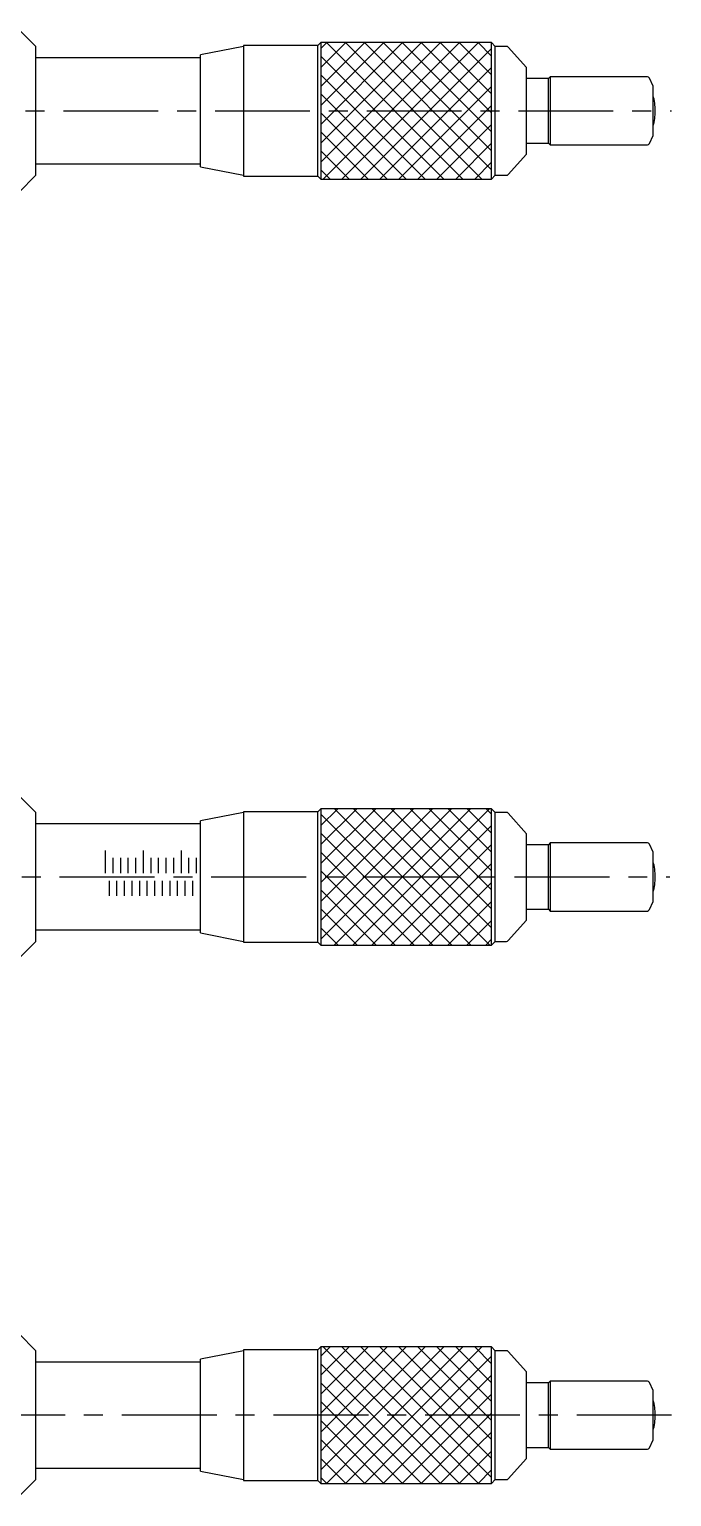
# Model space of a CAD drawing. Extents: x 19 to 443, y 13 to 219.
# Drawn here: x 150.8 to 235.5, y 23.2 to 216.8 of the extents above; entities that cross this region are included whole.
import ezdxf

# ---------------------------------------------------------------- set-up
doc = ezdxf.new("R2010")
doc.units = 0
doc.header["$LTSCALE"] = 10
doc.linetypes.add('CENTER', pattern=[2, 1.25, -0.25, 0.25, -0.25])
doc.layers.get('0').update_dxf_attribs({"linetype": 'CONTINUOUS'})
doc.layers.add('CENTER', color=1, linetype='CENTER')

msp = doc.modelspace()

# ---------------------------------------------------------------- linework, layer by layer
at = {"color": 7, "linetype": 'CONTINUOUS'}
for p, q in [((151.644929, 214.525), (149.394929, 216.775)), ((189.244929, 215.025), (188.844929, 214.625)), ((189.244929, 215.025), (189.244929, 197.025)), ((211.744929, 215.025), (189.244929, 215.025)), ((211.744929, 197.025), (211.744929, 215.025)), ((212.244929, 214.525), (211.744929, 215.025)), ((151.644929, 197.525), (151.644929, 214.525)), ((173.344929, 213.025), (151.644929, 213.025)), ((179.044929, 214.525), (173.344929, 213.417032)), ((173.344929, 198.632968), (173.344929, 213.417032)), ((179.044929, 214.625), (179.044929, 197.425)), ((188.844929, 214.625), (179.044929, 214.625)), ((188.844929, 197.425), (188.844929, 214.625)), ((212.244929, 197.525), (212.244929, 214.525)), ((213.710608, 214.525), (212.244929, 214.525)), ((216.344929, 211.725), (213.93439, 214.424805)), ((216.344929, 200.325), (216.344929, 211.725)), ((219.244929, 210.275), (216.344929, 210.275)), ((219.494929, 210.525), (219.244929, 210.275)), ((219.244929, 201.775), (219.244929, 210.275)), ((219.494929, 210.525), (219.494929, 201.525)), ((232.304725, 210.525), (219.494929, 210.525)), ((233.044929, 209.275), (232.579843, 210.344625)), ((233.044929, 202.775), (233.044929, 209.275)), ((216.344929, 201.775), (219.244929, 201.775)), ((219.244929, 201.775), (219.494929, 201.525)), ((219.494929, 201.525), (232.304725, 201.525)), ((232.579843, 201.705375), (233.044929, 202.775)), ((213.93439, 197.625195), (216.344929, 200.325)), ((149.394929, 195.275), (151.644929, 197.525)), ((151.644929, 199.025), (173.344929, 199.025)), ((173.344929, 198.632968), (179.044929, 197.525)), ((179.044929, 197.425), (188.844929, 197.425)), ((188.844929, 197.425), (189.244929, 197.025)), ((211.744929, 197.025), (212.244929, 197.525)), ((212.244929, 197.525), (213.710608, 197.525)), ((189.244929, 197.025), (211.744929, 197.025)), ((151.644929, 113.475), (149.394929, 115.725)), ((151.644929, 96.475), (151.644929, 113.475)), ((179.044929, 113.475), (173.344929, 112.367032)), ((173.344929, 97.582968), (173.344929, 112.367032)), ((179.044929, 113.575), (179.044929, 96.375)), ((188.844929, 113.575), (179.044929, 113.575)), ((189.244929, 113.975), (188.844929, 113.575)), ((188.844929, 96.375), (188.844929, 113.575)), ((189.244929, 113.975), (189.244929, 95.975)), ((211.744929, 113.975), (189.244929, 113.975)), ((211.744929, 95.975), (211.744929, 113.975)), ((212.244929, 113.475), (211.744929, 113.975)), ((212.244929, 96.475), (212.244929, 113.475)), ((213.710608, 113.475), (212.244929, 113.475)), ((216.344929, 110.675), (213.93439, 113.374805)), ((173.344929, 111.975), (151.644929, 111.975)), ((216.344929, 99.275), (216.344929, 110.675)), ((219.244929, 109.225), (216.344929, 109.225)), ((219.494929, 109.475), (219.244929, 109.225)), ((219.244929, 100.725), (219.244929, 109.225)), ((219.494929, 109.475), (219.494929, 100.475)), ((232.304725, 109.475), (219.494929, 109.475)), ((233.044929, 108.225), (232.579843, 109.294625)), ((233.044929, 101.725), (233.044929, 108.225)), ((216.344929, 100.725), (219.244929, 100.725)), ((219.244929, 100.725), (219.494929, 100.475)), ((232.579843, 100.655375), (233.044929, 101.725)), ((213.93439, 96.575195), (216.344929, 99.275)), ((219.494929, 100.475), (232.304725, 100.475)), ((151.644929, 97.975), (173.344929, 97.975)), ((173.344929, 97.582968), (179.044929, 96.475)), ((149.394929, 94.225), (151.644929, 96.475)), ((179.044929, 96.375), (188.844929, 96.375)), ((188.844929, 96.375), (189.244929, 95.975)), ((189.244929, 95.975), (211.744929, 95.975)), ((211.744929, 95.975), (212.244929, 96.475)), ((212.244929, 96.475), (213.710608, 96.475)), ((151.644929, 42.475), (149.394929, 44.725)), ((189.244929, 42.975), (188.844929, 42.575)), ((189.244929, 42.975), (189.244929, 24.975)), ((211.744929, 42.975), (189.244929, 42.975)), ((211.744929, 24.975), (211.744929, 42.975)), ((212.244929, 42.475), (211.744929, 42.975)), ((151.644929, 25.475), (151.644929, 42.475)), ((173.344929, 40.975), (151.644929, 40.975)), ((179.044929, 42.475), (173.344929, 41.367032)), ((173.344929, 26.582968), (173.344929, 41.367032)), ((179.044929, 42.575), (179.044929, 25.375)), ((188.844929, 42.575), (179.044929, 42.575)), ((188.844929, 25.375), (188.844929, 42.575)), ((212.244929, 33.975), (212.244929, 42.475)), ((213.710608, 42.475), (212.244929, 42.475)), ((216.344929, 39.675), (213.93439, 42.374805)), ((216.344929, 28.275), (216.344929, 39.675)), ((219.244929, 38.225), (216.344929, 38.225)), ((219.494929, 38.475), (219.244929, 38.225)), ((219.244929, 29.725), (219.244929, 38.225)), ((219.494929, 38.475), (219.494929, 29.475)), ((232.304725, 38.475), (219.494929, 38.475)), ((233.044929, 37.225), (232.579843, 38.294625)), ((233.044929, 30.725), (233.044929, 37.225)), ((212.244929, 25.475), (212.244929, 33.975)), ((216.344929, 29.725), (219.244929, 29.725)), ((219.244929, 29.725), (219.494929, 29.475)), ((219.494929, 29.475), (232.304725, 29.475)), ((232.579843, 29.655375), (233.044929, 30.725)), ((213.93439, 25.575195), (216.344929, 28.275)), ((149.394929, 23.225), (151.644929, 25.475)), ((151.644929, 26.975), (173.344929, 26.975)), ((173.344929, 26.582968), (179.044929, 25.475)), ((179.044929, 25.375), (188.844929, 25.375)), ((188.844929, 25.375), (189.244929, 24.975)), ((211.744929, 24.975), (212.244929, 25.475)), ((212.244929, 25.475), (213.710608, 25.475)), ((189.244929, 24.975), (211.744929, 24.975))]:
    msp.add_line(p, q, dxfattribs=at)
at = {"color": 3, "linetype": 'CONTINUOUS'}
for p, q in [((189.244929, 214.244929), (190.025, 215.025)), ((189.244929, 211.744929), (192.525, 215.025)), ((189.244929, 209.244929), (195.025, 215.025)), ((189.244929, 206.744929), (197.525, 215.025)), ((189.244929, 204.244929), (200.025, 215.025)), ((189.244929, 201.744929), (202.525, 215.025)), ((189.244929, 199.244929), (205.025, 215.025)), ((189.525, 197.025), (207.525, 215.025)), ((189.975, 215.025), (207.975, 197.025)), ((192.025, 197.025), (210.025, 215.025)), ((192.475, 215.025), (210.475, 197.025)), ((194.975, 215.025), (211.744929, 198.255071)), ((197.475, 215.025), (211.744929, 200.755071)), ((199.975, 215.025), (211.744929, 203.255071)), ((202.475, 215.025), (211.744929, 205.755071)), ((204.975, 215.025), (211.744929, 208.255071)), ((207.475, 215.025), (211.744929, 210.755071)), ((209.975, 215.025), (211.744929, 213.255071)), ((189.244929, 213.255071), (205.475, 197.025)), ((194.525, 197.025), (211.744929, 214.244929)), ((197.025, 197.025), (211.744929, 211.744929)), ((189.244929, 210.755071), (202.975, 197.025)), ((199.525, 197.025), (211.744929, 209.244929)), ((189.244929, 208.255071), (200.475, 197.025)), ((189.244929, 205.755071), (197.975, 197.025)), ((202.025, 197.025), (211.744929, 206.744929)), ((189.244929, 203.255071), (195.475, 197.025)), ((204.525, 197.025), (211.744929, 204.244929)), ((207.025, 197.025), (211.744929, 201.744929)), ((189.244929, 200.755071), (192.975, 197.025)), ((189.244929, 198.255071), (190.475, 197.025)), ((209.525, 197.025), (211.744929, 199.244929)), ((189.244929, 111.744929), (191.475, 113.975)), ((189.244929, 109.244929), (193.975, 113.975)), ((189.244929, 106.744929), (196.475, 113.975)), ((189.244929, 104.244929), (198.975, 113.975)), ((189.244929, 101.744929), (201.475, 113.975)), ((189.244929, 99.244929), (203.975, 113.975)), ((189.244929, 96.744929), (206.475, 113.975)), ((189.244929, 113.255071), (206.525, 95.975)), ((190.975, 95.975), (208.975, 113.975)), ((191.025, 113.975), (209.025, 95.975)), ((193.475, 95.975), (211.475, 113.975)), ((193.525, 113.975), (211.525, 95.975)), ((196.025, 113.975), (211.744929, 98.255071)), ((198.525, 113.975), (211.744929, 100.755071)), ((201.025, 113.975), (211.744929, 103.255071)), ((203.525, 113.975), (211.744929, 105.755071)), ((206.025, 113.975), (211.744929, 108.255071)), ((208.525, 113.975), (211.744929, 110.755071)), ((211.025, 113.975), (211.744929, 113.255071)), ((189.244929, 110.755071), (204.025, 95.975)), ((195.975, 95.975), (211.744929, 111.744929)), ((160.844929, 105.475), (160.844929, 108.475)), ((165.844929, 105.475), (165.844929, 108.475)), ((170.844929, 105.475), (170.844929, 108.475)), ((198.475, 95.975), (211.744929, 109.244929)), ((161.844929, 105.475), (161.844929, 107.475)), ((162.844929, 105.475), (162.844929, 107.475)), ((163.844929, 105.475), (163.844929, 107.475)), ((164.844929, 105.475), (164.844929, 107.475)), ((166.844929, 105.475), (166.844929, 107.475)), ((167.844929, 105.475), (167.844929, 107.475)), ((168.844929, 105.475), (168.844929, 107.475)), ((169.844929, 105.475), (169.844929, 107.475)), ((171.844929, 105.475), (171.844929, 107.475)), ((172.844929, 105.475), (172.844929, 107.475)), ((189.244929, 108.255071), (201.525, 95.975)), ((200.975, 95.975), (211.744929, 106.744929)), ((189.244929, 105.755071), (199.025, 95.975)), ((161.344929, 102.475), (161.344929, 104.475)), ((162.344929, 102.475), (162.344929, 104.475)), ((163.344929, 102.475), (163.344929, 104.475)), ((164.344929, 102.475), (164.344929, 104.475)), ((165.344929, 102.475), (165.344929, 104.475)), ((166.344929, 102.475), (166.344929, 104.475)), ((167.344929, 102.475), (167.344929, 104.475)), ((168.344929, 102.475), (168.344929, 104.475)), ((169.344929, 102.475), (169.344929, 104.475)), ((170.344929, 102.475), (170.344929, 104.475)), ((171.344929, 102.475), (171.344929, 104.475)), ((172.344929, 102.475), (172.344929, 104.475)), ((189.244929, 103.255071), (196.525, 95.975)), ((203.475, 95.975), (211.744929, 104.244929)), ((189.244929, 100.755071), (194.025, 95.975)), ((205.975, 95.975), (211.744929, 101.744929)), ((208.475, 95.975), (211.744929, 99.244929)), ((189.244929, 98.255071), (191.525, 95.975)), ((210.975, 95.975), (211.744929, 96.744929)), ((189.244929, 41.744929), (190.475, 42.975)), ((189.244929, 39.244929), (192.975, 42.975)), ((189.244929, 36.744929), (195.475, 42.975)), ((189.244929, 34.244929), (197.975, 42.975)), ((189.244929, 31.744929), (200.475, 42.975)), ((189.525, 42.975), (202.5, 30)), ((190, 30), (202.975, 42.975)), ((192.025, 42.975), (205, 30)), ((192.5, 30), (205.475, 42.975)), ((194.525, 42.975), (207.5, 30)), ((195, 30), (207.975, 42.975)), ((197.025, 42.975), (210, 30)), ((197.5, 30), (210.475, 42.975)), ((199.525, 42.975), (211.744929, 30.755071)), ((202.025, 42.975), (211.744929, 33.255071)), ((204.525, 42.975), (211.744929, 35.755071)), ((207.025, 42.975), (211.744929, 38.255071)), ((209.525, 42.975), (211.744929, 40.755071)), ((189.244929, 40.755071), (200, 30)), ((200, 30), (211.744929, 41.744929)), ((202.5, 30), (211.744929, 39.244929)), ((189.244929, 38.255071), (197.5, 30)), ((189.244929, 35.755071), (195, 30)), ((205, 30), (211.744929, 36.744929)), ((189.244929, 33.255071), (192.5, 30)), ((207.5, 30), (211.744929, 34.244929)), ((210, 30), (211.744929, 31.744929)), ((189.244929, 30.755071), (190, 30)), ((189.244929, 29.244929), (190, 30)), ((189.244929, 26.744929), (192.5, 30)), ((189.975, 24.975), (195, 30)), ((190, 30), (195.025, 24.975)), ((192.475, 24.975), (197.5, 30)), ((192.5, 30), (197.525, 24.975)), ((194.975, 24.975), (200, 30)), ((195, 30), (200.025, 24.975)), ((197.475, 24.975), (202.5, 30)), ((197.5, 30), (202.525, 24.975)), ((199.975, 24.975), (205, 30)), ((200, 30), (205.025, 24.975)), ((202.475, 24.975), (207.5, 30)), ((202.5, 30), (207.525, 24.975)), ((204.975, 24.975), (210, 30)), ((205, 30), (210.025, 24.975)), ((207.475, 24.975), (211.744929, 29.244929)), ((207.5, 30), (211.744929, 25.755071)), ((210, 30), (211.744929, 28.255071)), ((189.244929, 28.255071), (192.525, 24.975)), ((189.244929, 25.755071), (190.025, 24.975)), ((209.975, 24.975), (211.744929, 26.744929))]:
    msp.add_line(p, q, dxfattribs=at)
at = {"color": 7, "linetype": 'CONTINUOUS'}
for centre, radius, start, end in [((213.710608, 214.225), 0.3, 41.7603, 90), ((232.304725, 210.225), 0.3, 23.5, 90), ((226.344929, 206.025), 7, 0, 16.834981), ((226.344929, 206.025), 7, 343.165019, 0), ((232.304725, 201.825), 0.3, 270, 336.5), ((213.710608, 197.825), 0.3, 270, 318.2397), ((213.710608, 113.175), 0.3, 41.7603, 90), ((232.304725, 109.175), 0.3, 23.5, 90), ((226.344929, 104.975), 7, 0, 16.834981), ((226.344929, 104.975), 7, 343.165019, 0), ((232.304725, 100.775), 0.3, 270, 336.5), ((213.710608, 96.775), 0.3, 270, 318.2397), ((213.710608, 42.175), 0.3, 41.7603, 90), ((232.304725, 38.175), 0.3, 23.5, 90), ((226.344929, 33.975), 7, 0, 16.834981), ((226.344929, 33.975), 7, 343.165019, 0), ((232.304725, 29.775), 0.3, 270, 336.5), ((213.710608, 25.775), 0.3, 270, 318.2397)]:
    msp.add_arc(centre, radius, start, end, dxfattribs=at)
at = {"layer": 'CENTER', "color": 1, "linetype": 'CENTER'}
for p, q in [((115.29, 206.025), (235.49, 206.025)), ((74.79, 104.975), (235.27, 104.975)), ((235.5, 33.975), (75.34, 33.975))]:
    msp.add_line(p, q, dxfattribs=at)

doc.saveas('drawing.dxf')
